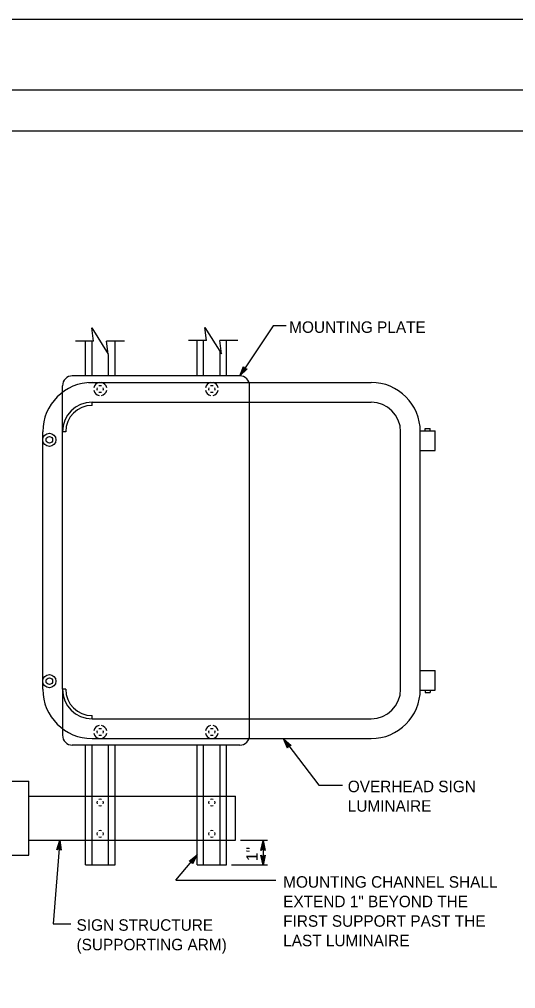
# Model space of a CAD drawing. Extents: x -894 to 866, y -472 to 714.
# Drawn here: x 70 to 373, y 123 to 714 of the extents above; entities that cross this region are included whole.
import ezdxf

# ---------------------------------------------------------------- set-up
doc = ezdxf.new("R2010")
doc.units = 0
for name, color, linetype in [('56 Stage 3 Anno', 7, 'Continuous'), ('57 Undefined', 7, 'Continuous'), ('60 Nongeo Data', 7, 'Continuous'), ('border_PLOTTING-ELEMENTS', 7, 'Continuous'), ('border_rw_22x34_Cut_Lines', 7, 'Continuous'), ('border_SHEET', 7, 'Continuous')]:
    doc.layers.add(name, color=color, linetype=linetype)

msp = doc.modelspace()

# ---------------------------------------------------------------- linework, layer by layer
at = {"layer": '56 Stage 3 Anno'}
for p, q in [((224.94, 526.88), (204.52, 496.34)), ((232.86, 526.88), (224.94, 526.88)), ((204.52, 496.34), (206.71, 502.08)), ((206.71, 502.08), (206.71, 502.08)), ((206.71, 502.08), (207.38, 500.68)), ((208.94, 500.61), (204.52, 496.34)), ((204.52, 496.34), (204.52, 496.34)), ((205.28, 497.5), (206.88, 501.68)), ((208.52, 500.62), (205.28, 497.49)), ((206.04, 498.64), (207.07, 501.35)), ((208.09, 500.63), (206.04, 498.64)), ((206.8, 499.79), (207.24, 500.95)), ((207.71, 500.67), (206.8, 499.79)), ((207.38, 500.68), (208.94, 500.61)), ((208.94, 500.61), (208.94, 500.61)), ((233.65, 269.49), (231.08, 275.08)), ((231.08, 275.08), (231.08, 275.08)), ((231.08, 275.08), (235.77, 271.11)), ((231.08, 275.08), (252.75, 247)), ((233.8, 269.88), (231.91, 273.98)), ((231.92, 273.97), (235.34, 271.08)), ((233.94, 270.28), (232.75, 272.88)), ((232.75, 272.88), (234.96, 271.01)), ((234.11, 270.64), (233.58, 271.78)), ((233.58, 271.78), (234.53, 270.98)), ((234.23, 270.94), (233.65, 269.49)), ((233.65, 269.49), (233.65, 269.49)), ((235.77, 271.11), (234.23, 270.94)), ((235.77, 271.11), (235.77, 271.11)), ((252.75, 247), (267.18, 247)), ((93.12, 207.45), (94.91, 213.34)), ((94.91, 213.34), (94.91, 213.34)), ((94.91, 213.34), (95.78, 207.25)), ((205.02, 213.34), (221.32, 213.34)), ((217.4, 207.22), (218.74, 213.22)), ((218.74, 213.22), (218.74, 198.22)), ((218.74, 213.22), (218.74, 213.22)), ((218.74, 213.22), (220.07, 207.22)), ((94.52, 208.15), (93.12, 207.45)), ((93.12, 207.45), (93.12, 207.45)), ((93.49, 207.64), (94.8, 211.96)), ((93.87, 207.85), (94.7, 210.58)), ((94.23, 208), (94.59, 209.2)), ((95.78, 207.25), (94.52, 208.15)), ((94.59, 209.2), (94.77, 207.98)), ((94.7, 210.58), (95.11, 207.72)), ((94.81, 211.95), (95.44, 207.51)), ((95.78, 207.25), (95.78, 207.25)), ((218.74, 208.02), (217.4, 207.22)), ((217.4, 207.22), (217.4, 207.22)), ((217.75, 207.44), (218.74, 211.84)), ((218.11, 207.67), (218.74, 210.46)), ((218.46, 207.85), (218.73, 209.08)), ((218.73, 209.08), (219, 207.87)), ((218.74, 211.83), (219.71, 207.46)), ((218.74, 210.46), (219.36, 207.63)), ((220.07, 207.22), (218.74, 208.02)), ((220.07, 207.22), (220.07, 207.22)), ((165.67, 189.14), (178.52, 204.42)), ((173.63, 200.69), (178.52, 204.42)), ((174.04, 200.63), (177.63, 203.37)), ((174.47, 200.57), (176.74, 202.31)), ((174.85, 200.49), (175.85, 201.25)), ((175.85, 201.25), (175.28, 200.15)), ((176.74, 202.31), (175.4, 199.74)), ((177.62, 203.35), (175.55, 199.38)), ((178.52, 204.42), (175.67, 198.97)), ((178.52, 204.42), (178.52, 204.42)), ((218.74, 198.22), (217.41, 204.22)), ((217.41, 204.22), (217.41, 204.22)), ((217.41, 204.22), (218.74, 203.42)), ((218.73, 199.61), (217.77, 203.99)), ((218.74, 200.98), (218.11, 203.81)), ((218.74, 202.36), (218.47, 203.57)), ((218.74, 203.42), (220.08, 204.22)), ((220.08, 204.22), (218.74, 198.22)), ((219.72, 204), (218.74, 199.6)), ((219.36, 203.77), (218.74, 200.98)), ((219.02, 203.59), (218.74, 202.36)), ((220.08, 204.22), (220.08, 204.22)), ((175.17, 200.44), (173.63, 200.69)), ((173.63, 200.69), (173.63, 200.69)), ((175.67, 198.97), (175.17, 200.44)), ((175.67, 198.97), (175.67, 198.97)), ((199.52, 198.34), (221.32, 198.34)), ((218.74, 198.22), (218.74, 198.22)), ((165.67, 189.14), (226.52, 189.14))]:
    msp.add_line(p, q, dxfattribs=at)
msp.add_lwpolyline([(94.91, 213.34), (90.88, 162.54), (101.58, 162.54)], dxfattribs=at)
at = {"layer": '60 Nongeo Data'}
for p, q in [((115.37, 517.53), (104.37, 517.53)), ((110.52, 496.34), (110.52, 517.53)), ((114.52, 496.34), (114.52, 517.53)), ((134.37, 517.53), (123.37, 517.53)), ((128.52, 496.34), (128.52, 517.53)), ((184.31, 517.82), (173.31, 517.82)), ((178.52, 496.34), (178.52, 517.82)), ((182.52, 496.34), (182.52, 517.82)), ((203.31, 517.82), (192.31, 517.82)), ((196.52, 496.34), (196.52, 517.82)), ((124.52, 496.34), (124.52, 509.3)), ((192.52, 496.34), (192.52, 511.09)), ((204.52, 496.34), (102.52, 496.34)), ((96.52, 462.34), (96.52, 490.34)), ((112.44, 492.34), (125.71, 492.34)), ((114.52, 492.34), (284.52, 492.34)), ((210.52, 277.34), (210.52, 490.34)), ((114.52, 480.34), (284.52, 480.34)), ((114.52, 478.34), (114.52, 480.34)), ((84.52, 305.34), (84.52, 462.34)), ((96.52, 305.34), (96.52, 462.34)), ((98.52, 462.34), (96.52, 462.34)), ((302.52, 305.34), (302.52, 462.34)), ((314.52, 462.84), (323.52, 462.84)), ((314.52, 305.34), (314.52, 462.34)), ((317.52, 464.34), (320.52, 464.34)), ((317.52, 462.84), (317.52, 464.34)), ((320.52, 462.84), (320.52, 464.34)), ((323.52, 450.84), (323.52, 462.84)), ((314.52, 450.84), (323.52, 450.84)), ((314.52, 316.84), (323.52, 316.84)), ((323.52, 304.84), (323.52, 316.84)), ((96.52, 305.34), (96.52, 277.34)), ((98.52, 305.34), (96.52, 305.34)), ((314.52, 304.84), (323.52, 304.84)), ((317.52, 304.84), (317.52, 303.34)), ((317.52, 303.34), (320.52, 303.34)), ((320.52, 304.84), (320.52, 303.34)), ((114.52, 287.34), (114.52, 289.34)), ((114.52, 287.34), (284.52, 287.34)), ((114.52, 275.34), (284.52, 275.34)), ((204.52, 271.34), (102.52, 271.34)), ((110.52, 198.34), (110.52, 271.34)), ((114.52, 198.34), (114.52, 271.34)), ((124.52, 198.34), (124.52, 271.34)), ((128.52, 198.34), (128.52, 271.34)), ((178.52, 198.34), (178.52, 271.34)), ((182.52, 198.34), (182.52, 271.34)), ((192.52, 198.34), (192.52, 271.34)), ((196.52, 198.34), (196.52, 271.34)), ((64.52, 249.34), (76.02, 249.34)), ((76.02, 204.34), (76.02, 249.34)), ((76.02, 240.34), (202.02, 240.34)), ((202.02, 213.34), (202.02, 240.34)), ((76.02, 213.34), (202.02, 213.34)), ((64.52, 204.34), (76.02, 204.34)), ((110.52, 198.34), (128.52, 198.34)), ((178.52, 198.34), (196.52, 198.34))]:
    msp.add_line(p, q, dxfattribs=at)
for points in [[(184.31, 517.82), (183.31, 525.82), (193.31, 509.82), (192.31, 517.82)], [(115.37, 517.53), (114.37, 525.53), (124.37, 509.53), (123.37, 517.53)]]:
    msp.add_lwpolyline(points, dxfattribs=at)
for centre, radius in [((88.52, 457.34), 4), ((88.52, 457.34), 2), ((88.52, 310.34), 4), ((88.52, 310.34), 2)]:
    msp.add_circle(centre, radius, dxfattribs=at)
for centre, radius, start, end in [((102.52, 490.34), 6, 90, 180), ((204.52, 490.34), 6, 0, 90), ((114.52, 462.34), 30, 90, 180), ((119.52, 488.34), 4, 100.81622, 169.17936), ((119.52, 488.34), 2, 67.04271, 112.94945), ((119.52, 488.34), 4, 10.80664, 79.1835), ((187.52, 488.34), 4, 100.81622, 169.17936), ((187.52, 488.34), 2, 67.04271, 112.94945), ((187.52, 488.34), 4, 10.80664, 79.1835), ((284.52, 462.34), 30, 0, 90), ((119.52, 488.34), 4, 190.80751, 259.18323), ((119.52, 488.34), 2, 157.02201, 202.95765), ((119.52, 488.34), 2, 247.03896, 292.94793), ((119.52, 488.34), 4, 280.81649, 349.17796), ((119.52, 488.34), 2, 337.02505, 22.96141), ((187.52, 488.34), 4, 190.80751, 259.18323), ((187.52, 488.34), 2, 157.02201, 202.95765), ((187.52, 488.34), 2, 247.03896, 292.94793), ((187.52, 488.34), 4, 280.81649, 349.17796), ((187.52, 488.34), 2, 337.02505, 22.96141), ((114.52, 462.34), 18, 90, 180), ((284.52, 462.34), 18, 0, 90), ((114.52, 462.34), 16, 90, 180), ((114.52, 305.34), 30, 180, 270), ((114.52, 305.34), 18, 180, 270), ((114.52, 305.34), 16, 180, 270), ((284.52, 305.34), 30, 270, 0), ((284.52, 305.34), 18, 270, 0), ((119.52, 279.34), 4, 100.81622, 169.17936), ((119.52, 279.34), 4, 190.80751, 259.18323), ((119.52, 279.34), 2, 157.02201, 202.95765), ((119.52, 279.34), 2, 67.04271, 112.94945), ((119.52, 279.34), 4, 10.80664, 79.1835), ((119.52, 279.34), 4, 280.81649, 349.17796), ((119.52, 279.34), 2, 337.02505, 22.96141), ((187.52, 279.34), 4, 100.81622, 169.17936), ((187.52, 279.34), 4, 190.80751, 259.18323), ((187.52, 279.34), 2, 157.02201, 202.95765), ((187.52, 279.34), 2, 67.04271, 112.94945), ((187.52, 279.34), 4, 10.80664, 79.1835), ((187.52, 279.34), 4, 280.81649, 349.17796), ((187.52, 279.34), 2, 337.02505, 22.96141), ((102.52, 277.34), 6, 180, 270), ((119.52, 279.34), 2, 247.03896, 292.94793), ((187.52, 279.34), 2, 247.03896, 292.94793), ((204.52, 277.34), 6, 270, 0), ((119.52, 236.34), 2, 157.02201, 202.95765), ((119.52, 236.34), 2, 67.04271, 112.94945), ((119.52, 236.34), 2, 337.02505, 22.96141), ((187.52, 236.34), 2, 157.02201, 202.95765), ((187.52, 236.34), 2, 67.04271, 112.94945), ((187.52, 236.34), 2, 337.02505, 22.96141), ((119.52, 236.34), 2, 247.03896, 292.94793), ((187.52, 236.34), 2, 247.03896, 292.94793), ((119.52, 217.34), 2, 67.04271, 112.94945), ((187.52, 217.34), 2, 67.04271, 112.94945), ((119.52, 217.34), 2, 157.02201, 202.95765), ((119.52, 217.34), 2, 247.03896, 292.94793), ((119.52, 217.34), 2, 337.02505, 22.96141), ((187.52, 217.34), 2, 157.02201, 202.95765), ((187.52, 217.34), 2, 247.03896, 292.94793), ((187.52, 217.34), 2, 337.02505, 22.96141)]:
    msp.add_arc(centre, radius, start, end, dxfattribs=at)
at = {"layer": 'border_PLOTTING-ELEMENTS'}
for points in [[(-894.04, -472.44), (865.96, -472.44), (865.96, 713.56), (-894.04, 713.56)], [(-864.04, 670.56), (835.96, 670.56), (835.96, -429.44), (-864.04, -429.44)]]:
    msp.add_lwpolyline(points, close=True, dxfattribs=at)
at = {"layer": 'border_rw_22x34_Cut_Lines'}
msp.add_lwpolyline([(-864.04, 670.56), (835.96, 670.56), (835.96, -429.44), (-864.04, -429.44)], close=True, dxfattribs=at)
at = {"layer": 'border_SHEET'}
msp.add_line((-814.04, 645.56), (810.96, 645.56), dxfattribs=at)

# ---------------------------------------------------------------- texts
at = {"layer": '57 Undefined'}
for s, p in [('MOUNTING PLATE', (234.63, 522.56)), ('OVERHEAD SIGN', (270.33, 242.67)), ('LUMINAIRE', (270.33, 230.77)), ('MOUNTING CHANNEL SHALL', (230.98, 184.47)), ('EXTEND 1" BEYOND THE ', (230.98, 172.57)), ('FIRST SUPPORT PAST THE', (230.98, 160.67)), ('SIGN STRUCTURE ', (105.08, 158.22)), ('(SUPPORTING ARM)', (105.08, 146.32)), ('LAST LUMINAIRE', (230.98, 148.77))]:
    msp.add_text(s, height=7, dxfattribs=at).set_placement(p)
msp.add_text('1"', height=7, rotation=90, dxfattribs=at).set_placement((215.45, 200.71))

doc.saveas('drawing.dxf')
